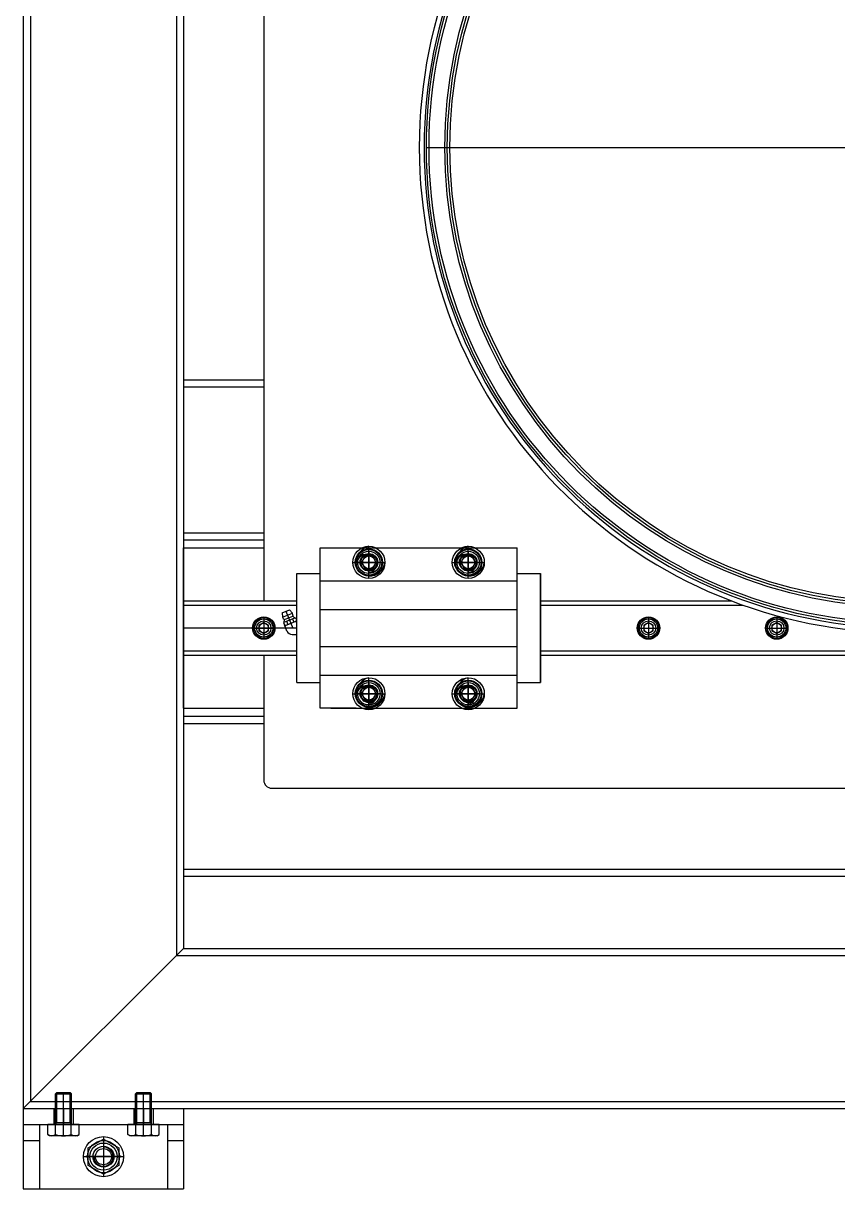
# Model space of a CAD drawing. Header units: millimetres. Extents: x 4080735 to 4152075, y -451436 to -400976.
# Drawn here: x 4103283 to 4103791, y -423262 to -422535 of the extents above; entities that cross this region are included whole.
import ezdxf

# ---------------------------------------------------------------- set-up
doc = ezdxf.new("R2010")
doc.units = ezdxf.units.MM
doc.header["$LTSCALE"] = 60
doc.layers.add('EQUIPMENT', color=6, linetype='Continuous')

# ---------------------------------------------------------------- blocks, each defined once
blk = doc.blocks.new('EQ')
at = {"layer": 'EQUIPMENT', "color": 253}
for p, q in [((-12255, 19956.49), (-12255, 18756.49)), ((-12250.5, 19951.99), (-12250.5, 18760.99)), ((-12159.5, 19860.99), (-12159.5, 18851.99)), ((-12155, 19856.49), (-12155, 18856.49)), ((-12105, 19639.49), (-12105, 19073.49)), ((-12003.5, 19356.49), (-11406.5, 19356.49)), ((-12155, 19211.49), (-12105, 19211.49)), ((-12155, 19206.99), (-12105, 19206.99)), ((-12155, 19115.99), (-12105, 19115.99)), ((-12155, 19111.49), (-12105, 19111.49)), ((-12155, 19006.49), (-12155, 19106.49)), ((-12155, 19106.49), (-12105, 19106.49)), ((-12069.91, 19106.49), (-11946.91, 19106.49)), ((-12069.91, 19006.49), (-12069.91, 19106.49)), ((-12039.41, 19087.49), (-12039.41, 19107.49)), ((-12039.41, 19088.99), (-12039.41, 19105.99)), ((-11977.41, 19087.49), (-11977.41, 19107.49)), ((-11977.41, 19088.99), (-11977.41, 19105.99)), ((-11946.91, 19006.49), (-11946.91, 19106.49)), ((-12049.41, 19097.49), (-12029.41, 19097.49)), ((-12047.91, 19097.49), (-12030.91, 19097.49)), ((-12032.91, 19097.49), (-12045.91, 19097.49)), ((-12044.41, 19097.49), (-12034.41, 19097.49)), ((-12041.72, 19101.49), (-12044.03, 19097.49)), ((-12044.03, 19097.49), (-12041.72, 19093.49)), ((-12037.11, 19101.49), (-12041.72, 19101.49)), ((-12039.41, 19103.99), (-12039.41, 19090.99)), ((-12039.41, 19102.49), (-12039.41, 19092.49)), ((-12034.8, 19097.49), (-12037.11, 19101.49)), ((-12037.11, 19093.49), (-12034.8, 19097.49)), ((-11987.41, 19097.49), (-11967.41, 19097.49)), ((-11985.91, 19097.49), (-11968.91, 19097.49)), ((-11970.91, 19097.49), (-11983.91, 19097.49)), ((-11982.41, 19097.49), (-11972.41, 19097.49)), ((-11979.72, 19101.49), (-11982.03, 19097.49)), ((-11982.03, 19097.49), (-11979.72, 19093.49)), ((-11975.11, 19101.49), (-11979.72, 19101.49)), ((-11977.41, 19103.99), (-11977.41, 19090.99)), ((-11977.41, 19102.49), (-11977.41, 19092.49)), ((-11972.8, 19097.49), (-11975.11, 19101.49)), ((-11975.11, 19093.49), (-11972.8, 19097.49)), ((-12084.41, 19090.49), (-12069.91, 19090.49)), ((-12084.41, 19022.49), (-12084.41, 19090.49)), ((-12041.72, 19093.49), (-12037.11, 19093.49)), ((-12039.41, 19088.99), (-12039.41, 19090.99)), ((-11979.72, 19093.49), (-11975.11, 19093.49)), ((-11977.41, 19088.99), (-11977.41, 19090.99)), ((-11946.91, 19090.49), (-11932.41, 19090.49)), ((-11932.41, 19090.49), (-11932.41, 19022.49)), ((-11932.41, 19022.49), (-11932.41, 19090.49)), ((-12069.91, 19085.99), (-11946.91, 19085.99)), ((-12155, 19073.49), (-12084.41, 19073.49)), ((-12155, 19070.79), (-12084.41, 19070.79)), ((-12093.43, 19066.01), (-12089, 19067.85)), ((-12089, 19067.85), (-12087.13, 19065.7)), ((-12069.91, 19067.99), (-11946.91, 19067.99)), ((-11932.41, 19073.49), (-11813.26, 19073.49)), ((-11932.41, 19070.79), (-11805.91, 19070.79)), ((-12105, 19063.49), (-12105, 19049.49)), ((-12105, 19062.99), (-12105, 19049.99)), ((-12093.43, 19066.01), (-12093.23, 19063.17)), ((-12093.23, 19063.17), (-12087.13, 19065.7)), ((-12092.26, 19060.2), (-12085.71, 19062.91)), ((-12092.1, 19061.75), (-12086.93, 19063.89)), ((-12091.21, 19066.93), (-12086.89, 19056.49)), ((-12090.85, 19060.78), (-12089.98, 19058.67)), ((-12090.42, 19058.49), (-12084.93, 19060.77)), ((-12087.12, 19062.33), (-12086.25, 19060.22)), ((-12085.02, 19062.55), (-12084.61, 19061.55)), ((-12084.61, 19061.55), (-12084.93, 19060.77)), ((-11865, 19063.49), (-11865, 19049.49)), ((-11865, 19062.99), (-11865, 19049.99)), ((-11785, 19063.49), (-11785, 19049.49)), ((-11785, 19062.99), (-11785, 19049.99)), ((-12084.41, 19056.49), (-12155, 19056.49)), ((-12111.5, 19056.49), (-12098.5, 19056.49)), ((-12105, 19059.96), (-12108, 19058.22)), ((-12108, 19058.22), (-12108, 19054.76)), ((-12108, 19054.76), (-12105, 19053.03)), ((-12102, 19058.22), (-12105, 19059.96)), ((-12105, 19053.03), (-12102, 19054.76)), ((-12102, 19054.76), (-12102, 19058.22)), ((-12092.49, 19059.45), (-12092.09, 19058.49)), ((-12092.49, 19059.45), (-12092.08, 19058.45)), ((-12090.68, 19054.49), (-12092.09, 19058.49)), ((-12092.08, 19058.45), (-12091.3, 19058.13)), ((-12090.42, 19058.49), (-12091.3, 19058.13)), ((-12084.41, 19056.49, 92807.85), (-12086.89, 19056.49, 92807.85)), ((-12085.59, 19060.49), (-12084.41, 19060.49)), ((-11871.5, 19056.49), (-11858.5, 19056.49)), ((-11865, 19059.96), (-11868, 19058.22)), ((-11868, 19058.22), (-11868, 19054.76)), ((-11868, 19054.76), (-11865, 19053.03)), ((-11862, 19058.22), (-11865, 19059.96)), ((-11865, 19053.03), (-11862, 19054.76)), ((-11862, 19054.76), (-11862, 19058.22)), ((-11791.5, 19056.49), (-11778.5, 19056.49)), ((-11785, 19059.96), (-11788, 19058.22)), ((-11788, 19058.22), (-11788, 19054.76)), ((-11788, 19054.76), (-11785, 19053.03)), ((-11782, 19058.22), (-11785, 19059.96)), ((-11785, 19053.03), (-11782, 19054.76)), ((-11782, 19054.76), (-11782, 19058.22)), ((-12087.21, 19052.49), (-12084.41, 19052.49)), ((-12155, 19042.19), (-12084.41, 19042.19)), ((-12155, 19039.49), (-12084.41, 19039.49)), ((-12105, 19039.49), (-12105, 18961.49)), ((-12069.91, 19044.99), (-11946.91, 19044.99)), ((-11932.41, 19042.19), (-11477.59, 19042.19)), ((-11932.41, 19039.49), (-11477.59, 19039.49)), ((-12069.91, 19026.99), (-11946.91, 19026.99)), ((-12039.41, 19005.49), (-12039.41, 19025.49)), ((-11977.41, 19005.49), (-11977.41, 19025.49)), ((-12084.41, 19022.49), (-12069.91, 19022.49)), ((-12041.72, 19019.49), (-12044.03, 19015.49)), ((-12037.11, 19019.49), (-12041.72, 19019.49)), ((-12039.41, 19006.99), (-12039.41, 19023.99)), ((-12039.41, 19021.99), (-12039.41, 19008.99)), ((-12039.41, 19020.49), (-12039.41, 19010.49)), ((-12034.8, 19015.49), (-12037.11, 19019.49)), ((-11979.72, 19019.49), (-11982.03, 19015.49)), ((-11975.11, 19019.49), (-11979.72, 19019.49)), ((-11977.41, 19006.99), (-11977.41, 19023.99)), ((-11977.41, 19021.99), (-11977.41, 19008.99)), ((-11977.41, 19020.49), (-11977.41, 19010.49)), ((-11972.8, 19015.49), (-11975.11, 19019.49)), ((-11946.91, 19022.49), (-11932.41, 19022.49)), ((-12049.41, 19015.49), (-12029.41, 19015.49)), ((-12047.91, 19015.49), (-12030.91, 19015.49)), ((-12032.91, 19015.49), (-12045.91, 19015.49)), ((-12044.41, 19015.49), (-12034.41, 19015.49)), ((-12044.03, 19015.49), (-12041.72, 19011.49)), ((-12041.72, 19011.49), (-12037.11, 19011.49)), ((-12037.11, 19011.49), (-12034.8, 19015.49)), ((-11987.41, 19015.49), (-11967.41, 19015.49)), ((-11985.91, 19015.49), (-11968.91, 19015.49)), ((-11970.91, 19015.49), (-11983.91, 19015.49)), ((-11982.41, 19015.49), (-11972.41, 19015.49)), ((-11982.03, 19015.49), (-11979.72, 19011.49)), ((-11979.72, 19011.49), (-11975.11, 19011.49)), ((-11975.11, 19011.49), (-11972.8, 19015.49)), ((-12155, 19006.49), (-12105, 19006.49)), ((-12047.41, 19006.49), (-12069.91, 19006.49)), ((-12063.09, 19006.49), (-11946.91, 19006.49)), ((-12039.41, 19006.99), (-12039.41, 19008.99)), ((-11977.41, 19006.99), (-11977.41, 19008.99)), ((-12155, 19001.49), (-12105, 19001.49)), ((-12155, 18996.99), (-12105, 18996.99)), ((-12100, 18956.49), (-11310, 18956.49)), ((-12155, 18905.99), (-11145, 18905.99)), ((-12155, 18901.49), (-11145, 18901.49)), ((-12255, 18756.49), (-12155, 18856.49)), ((-12159.5, 18851.99), (-11155, 18851.99)), ((-12155, 18856.49), (-11155, 18856.49)), ((-12235, 18765.68), (-12234.19, 18766.49)), ((-12235, 18746.49), (-12235, 18765.68)), ((-12235, 18765.68), (-12225, 18765.68)), ((-12234.19, 18747.79), (-12234.19, 18766.49)), ((-12234.19, 18766.49), (-12225.81, 18766.49)), ((-12230, 18739.49), (-12230, 18766.49)), ((-12225.81, 18747.79), (-12225.81, 18766.49)), ((-12225, 18765.68), (-12225.81, 18766.49)), ((-12225, 18746.49), (-12225, 18765.68)), ((-12185, 18765.68), (-12184.19, 18766.49)), ((-12185, 18746.49), (-12185, 18765.68)), ((-12185, 18765.68), (-12175, 18765.68)), ((-12184.19, 18747.79), (-12184.19, 18766.49)), ((-12184.19, 18766.49), (-12175.81, 18766.49)), ((-12180, 18739.49), (-12180, 18766.49)), ((-12175.81, 18747.79), (-12175.81, 18766.49)), ((-12175, 18765.68), (-12175.81, 18766.49)), ((-12175, 18746.49), (-12175, 18765.68)), ((-12255, 18756.49), (-8955, 18756.49)), ((-12255, 18756.49), (-12155, 18756.49)), ((-12255, 18756.49), (-12255, 18706.49)), ((-12250.5, 18760.99), (-11155, 18760.99)), ((-12236, 18756.49), (-12236, 18746.49)), ((-12235, 18756.49), (-12235, 18760.99)), ((-12234.19, 18756.49), (-12234.19, 18760.99)), ((-12230, 18756.49), (-12230, 18760.99)), ((-12230, 18756.49), (-12230, 18746.49)), ((-12225.81, 18756.49), (-12225.81, 18760.99)), ((-12225, 18756.49), (-12225, 18760.99)), ((-12225, 18757.55), (-12225, 18757.55)), ((-12224, 18756.49), (-12224, 18746.49)), ((-12186, 18756.49), (-12186, 18746.49)), ((-12185, 18756.49), (-12185, 18760.99)), ((-12184.19, 18756.49), (-12184.19, 18760.99)), ((-12180, 18756.49), (-12180, 18760.99)), ((-12180, 18756.49), (-12180, 18746.49)), ((-12175.81, 18756.49), (-12175.81, 18760.99)), ((-12175, 18756.49), (-12175, 18760.99)), ((-12175, 18757.55), (-12175, 18757.55)), ((-12174, 18756.49), (-12174, 18746.49)), ((-12155, 18756.49), (-12155, 18706.49)), ((-12234.25, 18747.79), (-12235, 18746.49)), ((-12235, 18747.79), (-12225, 18747.79)), ((-12225.75, 18747.79), (-12225, 18746.49)), ((-12225, 18750.92), (-12225, 18750.92)), ((-12184.25, 18747.79), (-12185, 18746.49)), ((-12185, 18747.79), (-12175, 18747.79)), ((-12175.75, 18747.79), (-12175, 18746.49)), ((-12175, 18750.92), (-12175, 18750.92)), ((-12255, 18746.49), (-12155, 18746.49)), ((-12245, 18746.49), (-12245, 18706.49)), ((-12220.19, 18746.49), (-12239.81, 18746.49)), ((-12239.81, 18740.25), (-12239.81, 18746.49)), ((-12234.91, 18740.25), (-12234.91, 18746.49)), ((-12225.09, 18740.25), (-12225.09, 18746.49)), ((-12220.19, 18740.25), (-12220.19, 18746.49)), ((-12170.19, 18746.49), (-12189.81, 18746.49)), ((-12189.81, 18740.25), (-12189.81, 18746.49)), ((-12184.91, 18740.25), (-12184.91, 18746.49)), ((-12175.09, 18740.25), (-12175.09, 18746.49)), ((-12170.19, 18740.25), (-12170.19, 18746.49)), ((-12165, 18746.49), (-12165, 18706.49)), ((-12255, 18736.49), (-12245, 18736.49)), ((-12238.5, 18739.49), (-12239.81, 18740.25)), ((-12221.5, 18739.49), (-12238.5, 18739.49)), ((-12221.5, 18739.49), (-12220.19, 18740.25)), ((-12214.5, 18731.98, 0), (-12205, 18737.46, 0)), ((-12205, 18738.99), (-12205, 18713.99)), ((-12205, 18737.49), (-12205, 18715.49)), ((-12205, 18737.46, 0), (-12195.5, 18731.98, 0)), ((-12205, 18736.49), (-12205, 18716.49)), ((-12205, 18736.49), (-12205, 18716.49)), ((-12205, 18735.99), (-12205, 18716.99)), ((-12205, 18733.49), (-12205, 18719.49)), ((-12188.5, 18739.49), (-12189.81, 18740.25)), ((-12171.5, 18739.49), (-12188.5, 18739.49)), ((-12171.5, 18739.49), (-12170.19, 18740.25)), ((-12165, 18736.49), (-12155, 18736.49)), ((-12217.5, 18726.49), (-12192.5, 18726.49)), ((-12194, 18726.49), (-12216, 18726.49)), ((-12215, 18726.49), (-12195, 18726.49)), ((-12214.5, 18721.01, 0), (-12214.5, 18731.98, 0)), ((-12195.5, 18726.49), (-12214.5, 18726.49)), ((-12212, 18726.49), (-12198, 18726.49)), ((-12195.5, 18731.98, 0), (-12195.5, 18721.01, 0)), ((-12205, 18715.52, 0), (-12214.5, 18721.01, 0)), ((-12195.5, 18721.01, 0), (-12205, 18715.52, 0)), ((-12255, 18706.49), (-12155, 18706.49))]:
    blk.add_line(p, q, dxfattribs=at)
for centre, radius in [((-11705, 19356.49), 298.5), ((-11705, 19356.49), 296.9), ((-11705, 19356.49), 287.11), ((-11705, 19356.49), 285.5), ((-11705, 19356.49), 283.9), ((-12039.41, 19097.49), 10), ((-12039.41, 19097.49), 8.5), ((-12039.41, 19097.49), 8), ((-12039.41, 19097.49), 7), ((-11977.41, 19097.49), 10), ((-11977.41, 19097.49), 8.5), ((-11977.41, 19097.49), 8), ((-11977.41, 19097.49), 7), ((-12039.41, 19097.49), 5.5), ((-12039.41, 19097.49), 5), ((-12039.41, 19097.49), 5), ((-12039.41, 19097.49), 4), ((-11977.41, 19097.49), 5.5), ((-11977.41, 19097.49), 5), ((-11977.41, 19097.49), 5), ((-11977.41, 19097.49), 4), ((-12105, 19056.49), 7), ((-12105, 19056.49), 6.5), ((-12105, 19056.49), 5.7), ((-12105, 19056.49), 4.5), ((-11865, 19056.49), 7), ((-11865, 19056.49), 6.5), ((-11865, 19056.49), 5.7), ((-11865, 19056.49), 4.5), ((-11785, 19056.49), 7), ((-11785, 19056.49), 6.5), ((-11785, 19056.49), 5.7), ((-11785, 19056.49), 4.5), ((-12105, 19056.49), 3), ((-11865, 19056.49), 3), ((-11785, 19056.49), 3), ((-12039.41, 19015.49), 10), ((-11977.41, 19015.49), 10), ((-12039.41, 19015.49), 8.5), ((-12039.41, 19015.49), 8), ((-12039.41, 19015.49), 7), ((-12039.41, 19015.49), 5.5), ((-12039.41, 19015.49), 5), ((-12039.41, 19015.49), 5), ((-12039.41, 19015.49), 4), ((-11977.41, 19015.49), 8.5), ((-11977.41, 19015.49), 8), ((-11977.41, 19015.49), 7), ((-11977.41, 19015.49), 5.5), ((-11977.41, 19015.49), 5), ((-11977.41, 19015.49), 5), ((-11977.41, 19015.49), 4), ((-12205, 18726.49, 0), 12.5), ((-12205, 18726.49), 10), ((-12205, 18726.49, 0), 10), ((-12205, 18726.49, 0), 8.5), ((-12205, 18726.49, 0), 6.5), ((-12205, 18726.49, 0), 5.05)]:
    blk.add_circle(centre, radius, dxfattribs=at)
for centre, radius, start, end in [((-11705, 19356.49), 303, 2.64827, 357.35173), ((-11705, 19356.49), 300, 2.67477, 357.32523), ((-12037.18, 19098), 9.75, 103.25897, 183.00123), ((-11975.18, 19098), 9.75, 103.25897, 183.00123), ((-12040.51, 19095.79), 6.79, 80.70152, 161.01854), ((-12040.54, 19097.03), 6.14, 280.57237, 4.29044), ((-12039.07, 19098.72), 9.73, 267.96302, 352.76605), ((-11978.51, 19095.79), 6.79, 80.70152, 161.01854), ((-11978.54, 19097.03), 6.14, 280.57237, 4.29044), ((-11977.07, 19098.72), 9.73, 267.96302, 352.76605), ((-12090.18, 19064.44), 3.3, 202.50005, 228.41963), ((-12098.1, 19061.59), 6, 339.12826, 357.56635), ((-12092.9, 19061.37), 0.8, 357.56695, 48.42017), ((-12090.18, 19064.44), 3.3, 356.5804, 22.49998), ((-12086.09, 19064.19), 0.8, 176.57986, 227.43302), ((-12082.57, 19068.02), 6, 227.43368, 245.87218), ((-12087.21, 19056.49), 4, 210, 270.00002), ((-12037.18, 19016), 9.75, 103.25897, 183.00123), ((-11975.18, 19016), 9.75, 103.25897, 183.00123), ((-12040.51, 19013.79), 6.79, 80.70152, 161.01854), ((-11978.51, 19013.79), 6.79, 80.70152, 161.01854), ((-12040.54, 19015.03), 6.14, 280.57237, 4.29044), ((-12039.07, 19016.72), 9.73, 267.96302, 352.76605), ((-11978.54, 19015.03), 6.14, 280.57237, 4.29044), ((-11977.07, 19016.72), 9.73, 267.96302, 352.76605), ((-12100, 18961.49, 0), 5, 180, 270), ((-12237.36, 18743.84), 4.34, 235.61565, 304.38436), ((-12230, 18755.73), 16.24, 252.41203, 287.58797), ((-12222.64, 18743.84), 4.34, 235.61564, 304.38435), ((-12187.36, 18743.84), 4.34, 235.61565, 304.38436), ((-12180, 18755.73), 16.24, 252.41203, 287.58797), ((-12172.64, 18743.84), 4.34, 235.61564, 304.38435), ((-12205, 18726.49, 0), 6, 180, 90)]:
    blk.add_arc(centre, radius, start, end, dxfattribs=at)

msp = doc.modelspace()

# ---------------------------------------------------------------- block references
at = {"layer": 'EQUIPMENT', "color": 3}
msp.add_blockref('EQ', (4115537.76, -441968.78), dxfattribs=at)

doc.saveas('drawing.dxf')
